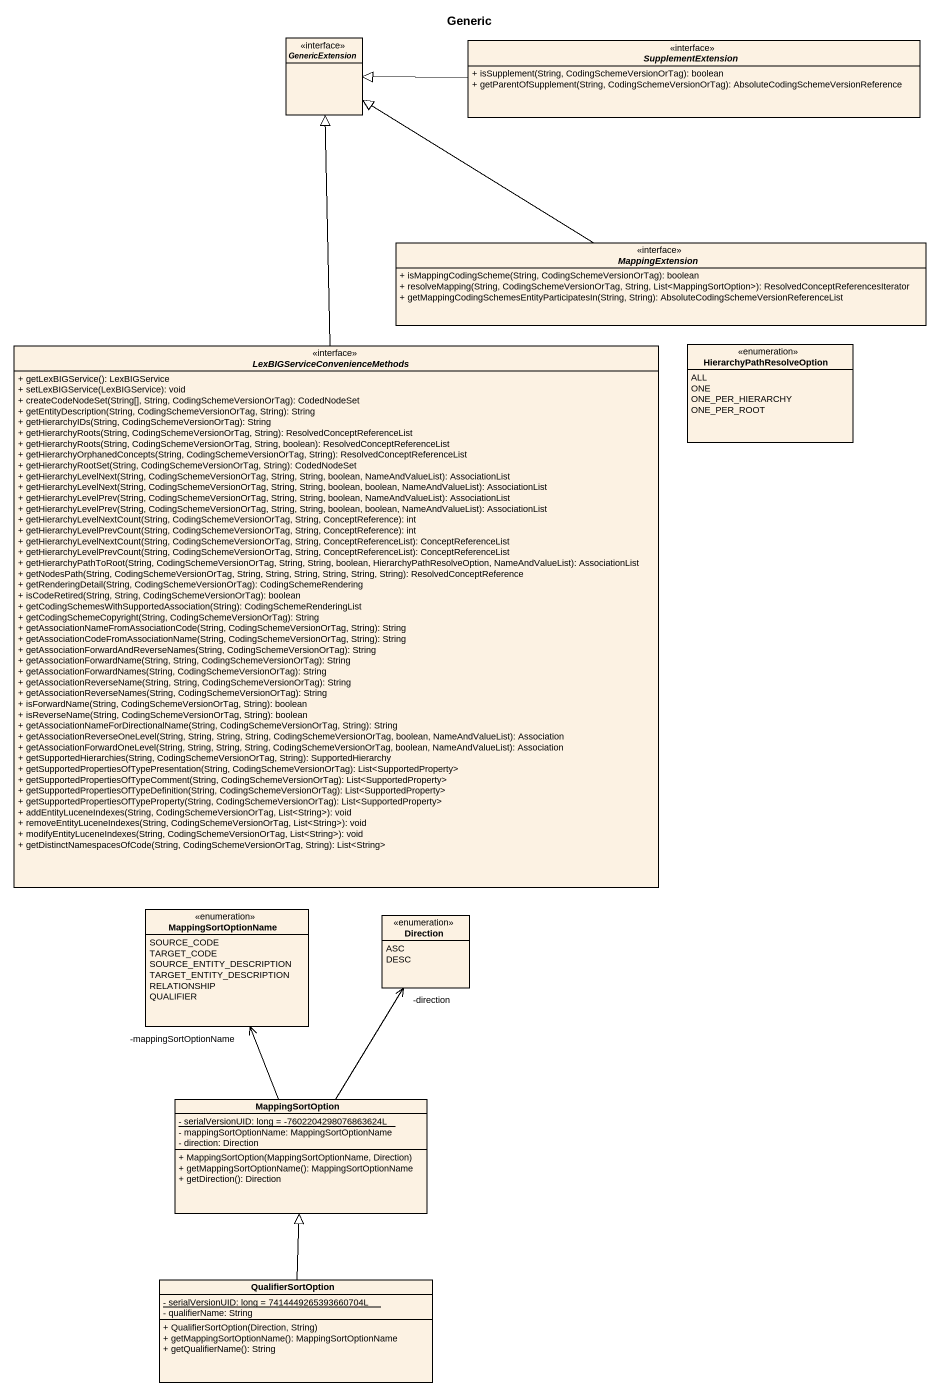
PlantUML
@startuml
title Generic
hide circle
hide empty members
skinparam classAttributeIconSize 0
interface GenericExtension <<interface>>
interface SupplementExtension <<interface>> {
  + isSupplement(String, CodingSchemeVersionOrTag): boolean
  + getParentOfSupplement(String, CodingSchemeVersionOrTag): AbsoluteCodingSchemeVersionReference
}
interface MappingExtension <<interface>> {
  + isMappingCodingScheme(String, CodingSchemeVersionOrTag): boolean
  + resolveMapping(String, CodingSchemeVersionOrTag, String, List<MappingSortOption>): ResolvedConceptReferencesIterator
  + getMappingCodingSchemesEntityParticipatesIn(String, String): AbsoluteCodingSchemeVersionReferenceList
}
interface "LexBIGServiceConvenienceMethods" as LexBIGServiceConvenienceMeth <<interface>> {
  + getLexBIGService(): LexBIGService
  + setLexBIGService(LexBIGService): void
  + createCodeNodeSet(String[], String, CodingSchemeVersionOrTag): CodedNodeSet
  + getEntityDescription(String, CodingSchemeVersionOrTag, String): String
  + getHierarchyIDs(String, CodingSchemeVersionOrTag): String
  + getHierarchyRoots(String, CodingSchemeVersionOrTag, String): ResolvedConceptReferenceList
  + getHierarchyRoots(String, CodingSchemeVersionOrTag, String, boolean): ResolvedConceptReferenceList
  + getHierarchyOrphanedConcepts(String, CodingSchemeVersionOrTag, String): ResolvedConceptReferenceList
  + getHierarchyRootSet(String, CodingSchemeVersionOrTag, String): CodedNodeSet
  + getHierarchyLevelNext(String, CodingSchemeVersionOrTag, String, String, boolean, NameAndValueList): AssociationList
  + getHierarchyLevelNext(String, CodingSchemeVersionOrTag, String, String, boolean, boolean, NameAndValueList): AssociationList
  + getHierarchyLevelPrev(String, CodingSchemeVersionOrTag, String, String, boolean, NameAndValueList): AssociationList
  + getHierarchyLevelPrev(String, CodingSchemeVersionOrTag, String, String, boolean, boolean, NameAndValueList): AssociationList
  + getHierarchyLevelNextCount(String, CodingSchemeVersionOrTag, String, ConceptReference): int
  + getHierarchyLevelPrevCount(String, CodingSchemeVersionOrTag, String, ConceptReference): int
  + getHierarchyLevelNextCount(String, CodingSchemeVersionOrTag, String, ConceptReferenceList): ConceptReferenceList
  + getHierarchyLevelPrevCount(String, CodingSchemeVersionOrTag, String, ConceptReferenceList): ConceptReferenceList
  + getHierarchyPathToRoot(String, CodingSchemeVersionOrTag, String, String, boolean, HierarchyPathResolveOption, NameAndValueList): AssociationList
  + getNodesPath(String, CodingSchemeVersionOrTag, String, String, String, String, String, String): ResolvedConceptReference
  + getRenderingDetail(String, CodingSchemeVersionOrTag): CodingSchemeRendering
  + isCodeRetired(String, String, CodingSchemeVersionOrTag): boolean
  + getCodingSchemesWithSupportedAssociation(String): CodingSchemeRenderingList
  + getCodingSchemeCopyright(String, CodingSchemeVersionOrTag): String
  + getAssociationNameFromAssociationCode(String, CodingSchemeVersionOrTag, String): String
  + getAssociationCodeFromAssociationName(String, CodingSchemeVersionOrTag, String): String
  + getAssociationForwardAndReverseNames(String, CodingSchemeVersionOrTag): String
  + getAssociationForwardName(String, String, CodingSchemeVersionOrTag): String
  + getAssociationForwardNames(String, CodingSchemeVersionOrTag): String
  + getAssociationReverseName(String, String, CodingSchemeVersionOrTag): String
  + getAssociationReverseNames(String, CodingSchemeVersionOrTag): String
  + isForwardName(String, CodingSchemeVersionOrTag, String): boolean
  + isReverseName(String, CodingSchemeVersionOrTag, String): boolean
  + getAssociationNameForDirectionalName(String, CodingSchemeVersionOrTag, String): String
  + getAssociationReverseOneLevel(String, String, String, String, CodingSchemeVersionOrTag, boolean, NameAndValueList): Association
  + getAssociationForwardOneLevel(String, String, String, String, CodingSchemeVersionOrTag, boolean, NameAndValueList): Association
  + getSupportedHierarchies(String, CodingSchemeVersionOrTag, String): SupportedHierarchy
  + getSupportedPropertiesOfTypePresentation(String, CodingSchemeVersionOrTag): List<SupportedProperty>
  + getSupportedPropertiesOfTypeComment(String, CodingSchemeVersionOrTag): List<SupportedProperty>
  + getSupportedPropertiesOfTypeDefinition(String, CodingSchemeVersionOrTag): List<SupportedProperty>
  + getSupportedPropertiesOfTypeProperty(String, CodingSchemeVersionOrTag): List<SupportedProperty>
  + addEntityLuceneIndexes(String, CodingSchemeVersionOrTag, List<String>): void
  + removeEntityLuceneIndexes(String, CodingSchemeVersionOrTag, List<String>): void
  + modifyEntityLuceneIndexes(String, CodingSchemeVersionOrTag, List<String>): void
  + getDistinctNamespacesOfCode(String, CodingSchemeVersionOrTag, String): List<String>
}
enum HierarchyPathResolveOption {
  ALL
  ONE
  ONE_PER_HIERARCHY
  ONE_PER_ROOT
}
enum MappingSortOptionName {
  SOURCE_CODE
  TARGET_CODE
  SOURCE_ENTITY_DESCRIPTION
  TARGET_ENTITY_DESCRIPTION
  RELATIONSHIP
  QUALIFIER
}
enum Direction {
  ASC
  DESC
}
class MappingSortOption {
  {static} - serialVersionUID: long = -7602204298076863624L
  - mappingSortOptionName: MappingSortOptionName
  - direction: Direction
  + MappingSortOption(MappingSortOptionName, Direction)
  + getMappingSortOptionName(): MappingSortOptionName
  + getDirection(): Direction
}
class QualifierSortOption {
  {static} - serialVersionUID: long = 7414449265393660704L
  - qualifierName: String
  + QualifierSortOption(Direction, String)
  + getMappingSortOptionName(): MappingSortOptionName
  + getQualifierName(): String
}
SupplementExtension -left-|> GenericExtension
MappingExtension -up-|> GenericExtension
LexBIGServiceConvenienceMeth -up-|> GenericExtension
MappingSortOption -up-> "-mappingSortOptionName" MappingSortOptionName
MappingSortOption -up-> "-direction" Direction
QualifierSortOption -up-|> MappingSortOption
@enduml
